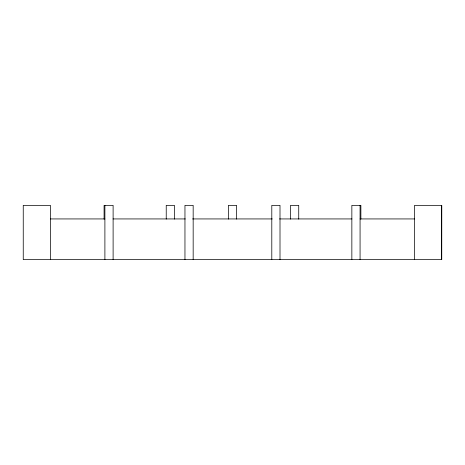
<?xml version="1.0" encoding="UTF-8"?>
<svg xmlns="http://www.w3.org/2000/svg" width="465" height="465" viewBox="0 0 465 465"><rect width="100%" height="100%" fill="white"/><g stroke="black" fill="none" stroke-linecap="round" stroke-linejoin="round"><path stroke-width="0.7" d="M50.423 218.934L104.898 218.934M113.012 218.934L185.308 218.934M192.556 218.934L272.252 218.934M279.494 218.934L351.953 218.934M360.067 218.934L414.542 218.934M441.68 205.361L441.68 259.639M414.542 259.639L414.542 205.361L441.75 205.361L441.715 259.639L23.25 259.639L23.25 205.361L50.423 205.361L50.423 259.639M360.881 219.114L360.881 205.361L351.854 205.361L351.854 259.639M360.067 205.361L360.067 259.639M298.733 219.114L298.733 205.361L290.526 205.361L290.526 219.114M280.006 259.639L280.006 205.361L271.798 205.361L271.798 259.639M236.586 219.114L236.586 205.361L228.379 205.361L228.379 219.114M193.167 259.639L193.167 205.361L184.96 205.361L184.96 259.639M174.445 219.114L174.445 205.361L166.232 205.361L166.232 219.114M113.111 259.639L113.111 205.361L104.084 205.361L104.084 219.114M104.898 205.361L104.898 259.639"/></g></svg>
